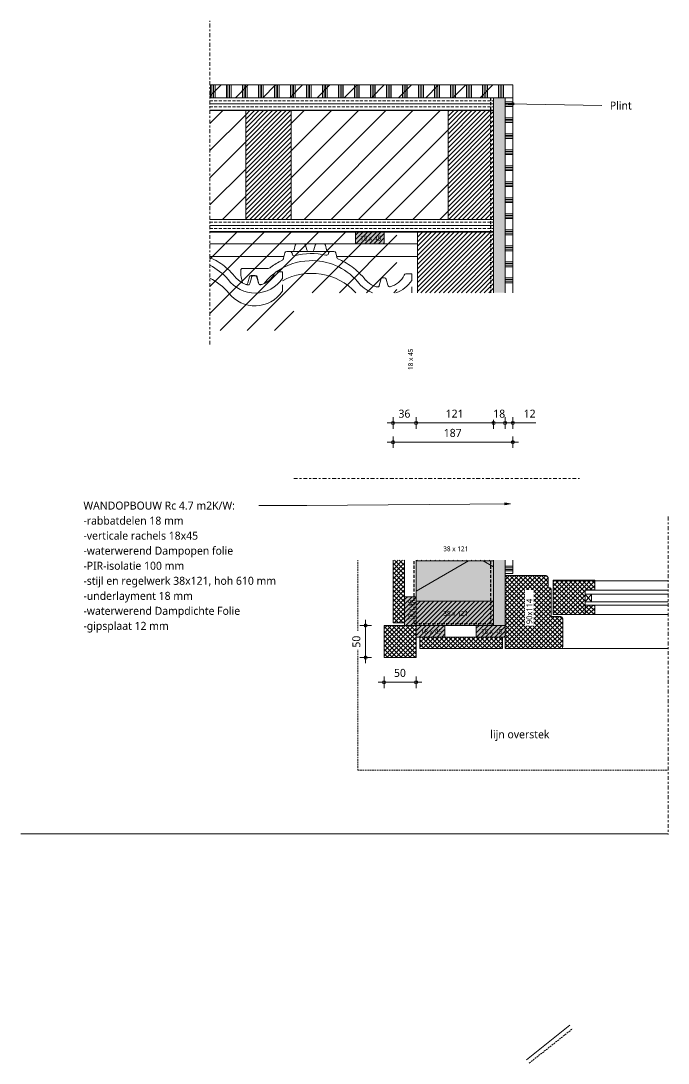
# Model space of a CAD drawing. Header units: millimetres. Extents: x 1813 to 34621, y -2347 to 13791.
# Drawn here: x 2889 to 3900, y 7742 to 9369 of the extents above; entities that cross this region are included whole.
import ezdxf

# ---------------------------------------------------------------- set-up
doc = ezdxf.new("R2010")
doc.units = ezdxf.units.MM
for name, pattern in [('Hidden', [7.14375, 4.7625, -2.38125]), ('MV_center', [15, 6, -3, 3, -3]), ('MV_hidden', [3.75, 2.5, -1.25])]:
    doc.linetypes.add(name, pattern=pattern)
for name, color, linetype, lineweight in [('A-ANNO-DIMS', 211, 'Continuous', 13), ('A-ANNO-DIMS-5', 211, 'Continuous', 13), ('A-ANNO-NOTE', 131, 'Continuous', 18), ('A-DETL', 90, 'Continuous', 13), ('A-DETL-GENF', 92, 'Continuous', 18), ('A-DETL-HDLN', 90, 'Hidden', 25), ('A-DETL-MEDM', 33, 'Continuous', 18), ('A-DETL-THIN', 151, 'Continuous', 18), ('G-ANNO-TEXT', 231, 'Continuous', 13)]:
    doc.layers.add(name, color=color, linetype=linetype, lineweight=lineweight)
doc.styles.add('Segoe UI', font='segoeui.ttf', dxfattribs={"height": 7.5})
doc.styles.add('Segoe UI_3', font='segoeui.ttf', dxfattribs={"height": 12.5})
doc.styles.add('Segoe UI_4', font='segoeui.ttf', dxfattribs={"height": 9})
doc.styles.add('Segoe UI_B', font='segoeui.ttf', dxfattribs={"height": 12.5})
doc.dimstyles.new('2_5_mm', dxfattribs={"dimscale": 304.8, "dimtxt": 13.092049, "dimasz": 0.016404, "dimexe": 0.029528, "dimexo": 0.0625, "dimgap": 0.014764, "dimtad": 1, "dimdec": 0, "dimzin": 0, "dimdsep": 46, "dimtxsty": 'Segoe UI_3', "dimblk1": 'DOTBLANK', "dimblk2": 'DOTBLANK', "dimsah": 1, "dimcen": 0.09, "dimdle": 0.029528, "dimazin": 0, "dimtfac": 1, "dimtdec": 4, "dimtix": 1, "dimtmove": 1, "dimatfit": 3, "dimfxl": 0.029528, "dimfxlon": 1, "dimtvp": 1, "dimtfill": 1, "dimtolj": 1, "dimtzin": 0, "dimarcsym": 2})
doc.dimstyles.new('2_5_mm_1', dxfattribs={"dimscale": 304.8, "dimtxt": 13.092049, "dimasz": 0.016404, "dimexe": 0.029528, "dimexo": 0.0625, "dimgap": 0.014764, "dimtad": 1, "dimdec": 0, "dimzin": 0, "dimdsep": 46, "dimtxsty": 'Segoe UI_3', "dimblk1": 'DOTBLANK', "dimblk2": 'DOTBLANK', "dimsah": 1, "dimcen": 0.09, "dimdle": 0.029528, "dimazin": 0, "dimtfac": 1, "dimtdec": 4, "dimtix": 1, "dimtmove": 0, "dimatfit": 3, "dimfxl": 0.029528, "dimfxlon": 1, "dimtvp": 1, "dimtfill": 1, "dimtolj": 1, "dimtzin": 0, "dimarcsym": 2})
pattern_1 = [(0, (0, 0), (0, 9.476), []), (0, (0, 4.738), (0, 9.476), [4.738, -2.369])]
pattern_2 = [(45, (0, 0), (-3.535534, 3.535534), []), (135, (0, 0), (-3.535534, -3.535534), [])]
pattern_3 = [(45, (0, 0), (-3.535534, 3.535534), [])]

# ---------------------------------------------------------------- blocks, each defined once
blk = doc.blocks.new('47 Terca dakpan Narvik OVH - Type 1-5036929-Details Verbouwingen')
at = {"layer": 'A-DETL-GENF'}
for p, q in [((78.7, 0), (68.3, 0)), ((109.8, 0), (99.3, 0)), ((60.7, -12), (86.3, -12)), ((65.4, -2.3), (63.6, -9.7)), ((83.4, -9.7), (81.6, -2.3)), ((91.7, -12), (117.4, -12)), ((96.4, -2.3), (94.6, -9.7)), ((114.5, -9.7), (112.7, -2.3))]:
    blk.add_line(p, q, dxfattribs=at)
at = {"layer": 'A-DETL-GENF', "lineweight": 13}
for p, q in [((68.3, 0), (78.7, 0)), ((99.3, 0), (109.8, 0)), ((120.5, -12), (57.5, -12)), ((63.6, -9.7), (65.4, -2.3)), ((81.6, -2.3), (83.4, -9.7)), ((86.3, -12), (91.7, -12)), ((94.6, -9.7), (96.4, -2.3)), ((112.7, -2.3), (114.5, -9.7)), ((247.5, -76.5), (247.5, -67.3))]:
    blk.add_line(p, q, dxfattribs=at)
at = {"layer": 'A-DETL-GENF'}
for centre, start, end in [((68.3, -3), 90, 166.4279), ((78.7, -3), 13.5712, 90), ((99.3, -3), 90, 166.4288), ((109.8, -3), 13.5721, 90), ((60.7, -9), 270, 346.4279), ((86.3, -9), 193.5712, 270), ((91.7, -9), 270, 346.4288), ((117.4, -9), 193.5721, 270)]:
    blk.add_arc(centre, 3, start, end, dxfattribs=at)
at = {"layer": 'A-DETL-GENF', "lineweight": 13}
for centre, radius, start, end in [((68.3, -3), 3, 90, 166.4279), ((78.7, -3), 3, 13.5712, 90), ((99.3, -3), 3, 90, 166.4288), ((109.8, -3), 3, 13.5721, 90), ((60.7, -9), 3, 270, 346.4279), ((86.3, -9), 3, 193.5712, 270), ((91.7, -9), 3, 270, 346.4288), ((117.4, -9), 3, 193.5721, 270), ((90.7, -141.7), 95.5, 43.1434, 118.3393)]:
    blk.add_arc(centre, radius, start, end, dxfattribs=at)
at = {"layer": 'A-DETL-MEDM'}
for p, q in [((47.3, -22.7), (49.3, -14.3)), ((52.3, -12), (57.5, -12)), ((60.5, -14.3), (61, -16.5)), ((117.3, -15.5), (117.6, -14.3)), ((120.5, -12), (125.8, -12)), ((128.7, -14.3), (130.2, -20.7)), ((-19.6, -47.1), (-19.6, -41.5)), ((-16.6, -38.5), (21.5, -38.5)), ((238.4, -47.1), (247.5, -47.1)), ((247.5, -47.1), (247.5, -57.3)), ((-16.8, -60.9), (-19, -51.8)), ((-11.4, -63.5), (-11.2, -63.5)), ((-6, -51.8), (-8.3, -61.2)), ((3.1, -49.5), (-3.1, -49.5)), ((8.3, -61.2), (6, -51.8)), ((12.8, -63.5), (11.2, -63.5)), ((18.9, -59.4), (16.8, -62)), ((196.8, -65.1), (199, -56.1)), ((202, -53.1), (204.8, -53.1)), ((207.7, -55.4), (210.1, -64.8))]:
    blk.add_line(p, q, dxfattribs=at)
for centre, radius, start, end in [((52.3, -15), 3, 89.9998, 166.4287), ((57.5, -15), 3, 13.5517, 90.0012), ((91, -121.3), 106, 77.7321, 104.4308), ((114.3, -14.8), 3.01, 254.449, 346.3604), ((120.5, -15), 3, 90, 166.4269), ((125.8, -15), 3, 13.571, 90), ((85.9, -112.7), 96, 115.4287, 127.484), ((91.1, -121.6), 95.3, 92.3214, 125.3498), ((42.5, -21.5), 5, 296.2685, 346.4287), ((63.8, -15.8), 2.92, 193.5517, 285.2422), ((91.1, -121.4), 95.1, 41.2722, 92.3214), ((135.1, -19.5), 5, 193.571, 246.1696), ((77.7, -156.3), 143.3, 63.0122, 67.3013), ((80.1, -136), 124.4, 47.0446, 59.7229), ((-16.6, -41.5), 3, 90, 180), ((0.4, -47.1), 20, 180, 193.5714), ((93.2, -123.4), 98, 129.7255, 139.2738), ((21.5, -28.5), 10, 270, 306.6875), ((91.1, -121.6), 95.3, 127.2528, 129.4451), ((61.6, -148.7), 146.3, 38.8903, 45.1407), ((205.2, -34.5), 33.6, 284.4213, 334.8228), ((238.4, -50.1), 3, 90, 155.3057), ((-11.2, -60.5), 3, 270, 346.4288), ((-3.1, -52.5), 3, 90, 166.4288), ((3.1, -52.5), 3, 13.572, 90), ((11.2, -60.5), 3, 193.572, 270), ((204.6, -28.1), 51.9, 216.0862, 249.4001), ((206.6, -26), 43.8, 224.7266, 245.1158), ((193.9, -64.4), 3, 256.4287, 346.4284), ((202, -56.1), 3, 90, 179.9998), ((204.8, -56.1), 3, 13.5711, 90), ((213, -64.2), 2.96, 191.9774, 281.9761), ((204.6, -28.1), 51.9, 290.5486, 325.7206), ((199.6, -38.6), 29.4, 247.2333, 257.3546)]:
    blk.add_arc(centre, radius, start, end, dxfattribs=at)
blk = doc.blocks.new('47 Terca dakpan Narvik OVH - Type 1-V1-Details Verbouwingen')
at = {"layer": 'A-DETL-GENF', "lineweight": 13}
blk.add_line((247.5, -77.3), (247.5, -67.3), dxfattribs=at)
for centre, radius, start, end in [((90.7, -141.7), 95.5, 40.1939, 62.8446), ((204.6, -48.1), 51.9, 218.0255, 325.7206)]:
    blk.add_arc(centre, radius, start, end, dxfattribs=at)
at = {"layer": 'A-DETL-MEDM'}
for p, q in [((238.4, -47.1), (247.5, -47.1)), ((247.5, -47.1), (247.5, -57.3)), ((196.8, -65.1), (199, -56.1)), ((202, -53.1), (204.8, -53.1)), ((207.7, -55.4), (210.1, -64.8))]:
    blk.add_line(p, q, dxfattribs=at)
for centre, radius, start, end in [((77.7, -156.3), 143.3, 63.0122, 66.777), ((80.1, -136), 124.4, 47.0446, 59.7229), ((91.1, -121.4), 95.1, 41.2722, 63.0162), ((61.6, -148.7), 146.3, 38.8903, 45.1407), ((205.2, -34.5), 33.6, 284.4213, 334.8228), ((238.4, -50.1), 3, 90, 155.3057), ((204.6, -28.1), 51.9, 216.0862, 325.7206), ((206.6, -26), 43.8, 224.7266, 245.1158), ((193.9, -64.4), 3, 256.4287, 346.4284), ((202, -56.1), 3, 90, 179.9998), ((204.8, -56.1), 3, 13.5711, 90), ((213, -64.2), 2.96, 191.9774, 281.9761), ((199.6, -38.6), 29.4, 247.2333, 257.3546)]:
    blk.add_arc(centre, radius, start, end, dxfattribs=at)
blk = doc.blocks.new('42 isolatie - Type 1-3786196-Details Verbouwingen')
at = {"layer": 'A-DETL-GENF'}
blk.add_hatch(color=256, dxfattribs=at).paths.add_polyline_path([(0.3, 0.8), (63.3, 0.8), (63.3, 121.8), (0.3, 121.8), (0.3, 72.3)])
at = {"layer": 'A-DETL-GENF', "lineweight": 13}
h = blk.add_hatch(dxfattribs=at)
h.set_pattern_fill('FP_14', color=256, style=0, pattern_type=2)
h.set_pattern_definition([(60, (12.83, 244.8), (-107.39, 62), []), (120, (12.83, 244.8), (-107.39, -62), [])])
h.paths.add_polyline_path([(0.3, 0.8), (63.3, 0.8), (63.3, 121.8), (0.3, 121.8), (0.3, 72.3)])
at = {"layer": 'A-DETL-GENF'}
for p, q in [((7.3, 121.8), (0.3, 121.8)), ((0.3, 121.8), (0.3, 0.8)), ((7.3, 121.8), (0.3, 121.8)), ((63.3, 121.8), (7.3, 121.8)), ((63.3, 121.8), (7.3, 121.8)), ((63.3, 0.8), (63.3, 121.8)), ((0.3, 0.8), (63.3, 0.8)), ((0.3, 0.8), (63.3, 0.8))]:
    blk.add_line(p, q, dxfattribs=at)
blk = doc.blocks.new('NLRS_00_DI_maskeer - Type 1-4234720-Details Verbouwingen')
at = {"layer": 'A-DETL-GENF', "linetype": 'MV_center'}
blk.add_line((405.3, 0), (-100, 0), dxfattribs=at)
blk = doc.blocks.new('31 dubbel_glas - Type 1-3439596-Details Verbouwingen')
at = {"layer": 'A-DETL-GENF', "lineweight": 13}
for p, q in [((0, 23), (129.5, 23)), ((0, 0), (0, 23)), ((0, 17), (129.5, 17)), ((0, 5), (10, 17)), ((0, 17), (10, 5)), ((10, 17), (10, 5)), ((129.5, 5), (0, 5)), ((129.5, 0), (0, 0))]:
    blk.add_line(p, q, dxfattribs=at)
blk = doc.blocks.new('00 hout_rechthoekig_sls - Vuren Gewolmaniseerd 18x45-V17-Details Verbouwingen')
at = {"layer": 'A-DETL-GENF', "lineweight": 13}
blk.add_hatch(color=256, dxfattribs=at).paths.add_polyline_path([(0, -18), (45, -18), (45, 0), (0, 0)])
at = {"layer": 'A-DETL-MEDM', "lineweight": 13}
h = blk.add_hatch(dxfattribs=at)
h.set_pattern_fill('FP_45', color=256, style=0, pattern_type=2)
h.set_pattern_definition([(45, (-3411.553, -9038.849), (-3.535534, 3.535534), [])])
h.paths.add_polyline_path([(0, -18), (45, -18), (45, 0), (0, 0)])
at = {"layer": 'A-DETL-MEDM'}
for p, q in [((0, 0), (45, 0)), ((0, -18), (0, 0)), ((45, 0), (45, -18)), ((45, 0), (45, -18)), ((45, 0), (45, -18)), ((45, -18), (0, -18)), ((45, -18), (0, -18))]:
    blk.add_line(p, q, dxfattribs=at)
blk = doc.blocks.new('00 hout_rechthoekig_sls - SLS 38x121-3138879-Details Verbouwingen')
at = {"layer": 'A-DETL-GENF', "lineweight": 13}
blk.add_hatch(color=256, dxfattribs=at).paths.add_polyline_path([(0, -38), (121, -38), (121, -37), (0, -37)])
at = {"layer": 'A-DETL-MEDM', "lineweight": 13}
h = blk.add_hatch(dxfattribs=at)
h.set_pattern_fill('FP_46', color=256, style=0, pattern_type=2)
h.set_pattern_definition([(45, (-3506.195, -8563.849), (-3.535534, 3.535534), [])])
h.paths.add_polyline_path([(0, -38), (121, -38), (121, -37), (0, -37)])
at = {"layer": 'A-DETL-MEDM'}
for p, q in [((0, -38), (0, -37)), ((121, -38), (0, -38)), ((121, -38), (0, -38)), ((121, -37), (121, -38)), ((121, -37), (121, -38)), ((121, -37), (121, -38))]:
    blk.add_line(p, q, dxfattribs=at)
blk = doc.blocks.new('00 hout_rechthoekig_sls - SLS 38x121-V18-Details Verbouwingen')
at = {"layer": 'A-DETL-GENF', "lineweight": 13}
blk.add_hatch(color=256, dxfattribs=at).paths.add_polyline_path([(0, -38), (121, -38), (121, 0), (0, 0)])
at = {"layer": 'A-DETL-MEDM', "lineweight": 13}
h = blk.add_hatch(dxfattribs=at)
h.set_pattern_fill('FP_47', color=256, style=0, pattern_type=2)
h.set_pattern_definition([(45, (-3506.195, -8462.849), (-3.535534, 3.535534), [])])
h.paths.add_polyline_path([(0, -38), (121, -38), (121, 0), (0, 0)])
at = {"layer": 'A-DETL-MEDM'}
for p, q in [((0, 0), (121, 0)), ((0, -38), (0, 0)), ((121, 0), (121, -38)), ((121, 0), (121, -38)), ((121, 0), (121, -38)), ((45, -38), (0, -38)), ((45, -38), (0, -38)), ((94, -38), (45, -38)), ((94, -38), (45, -38)), ((121, -38), (94, -38)), ((121, -38), (94, -38))]:
    blk.add_line(p, q, dxfattribs=at)
blk = doc.blocks.new('00 hout_rechthoekig_sls - Vuren Gewolmaniseerd 18x45-V19-Details Verbouwingen')
at = {"layer": 'A-DETL-GENF', "lineweight": 13}
blk.add_hatch(color=256, dxfattribs=at).paths.add_polyline_path([(0, -18), (45, -18), (45, 0), (0, 0)])
at = {"layer": 'A-DETL-MEDM', "lineweight": 13}
h = blk.add_hatch(dxfattribs=at)
h.set_pattern_fill('FP_48', color=256, style=0, pattern_type=2)
h.set_pattern_definition([(315, (-8424.849, 3488.195), (3.535534, 3.535534), [])])
h.paths.add_polyline_path([(0, -18), (45, -18), (45, 0), (0, 0)])
at = {"layer": 'A-DETL-MEDM'}
for p, q in [((0, 0), (45, 0)), ((0, -18), (0, 0)), ((45, 0), (45, -18)), ((45, 0), (45, -18)), ((45, 0), (45, -18)), ((45, -18), (0, -18)), ((45, -18), (0, -18))]:
    blk.add_line(p, q, dxfattribs=at)
blk = doc.blocks.new('00 hout_rechthoekig_sls - Vuren Gewolmaniseerd 18x45-V20-Details Verbouwingen')
at = {"layer": 'A-DETL-GENF', "lineweight": 13}
blk.add_hatch(color=256, dxfattribs=at).paths.add_polyline_path([(0, -18), (45, -18), (45, 0), (0, 0), (0, -7.9)])
at = {"layer": 'A-DETL-MEDM', "lineweight": 13}
h = blk.add_hatch(dxfattribs=at)
h.set_pattern_fill('FP_49', color=256, style=0, pattern_type=2)
h.set_pattern_definition([(45, (-3506.195, -8424.849), (-3.535534, 3.535534), [])])
h.paths.add_polyline_path([(0, -18), (45, -18), (45, 0), (0, 0), (0, -7.9)])
at = {"layer": 'A-DETL-MEDM'}
for p, q in [((0, 0), (45, 0)), ((0, -18), (0, 0)), ((45, 0), (45, -18)), ((45, 0), (45, -18)), ((45, 0), (45, -18)), ((45, -18), (0, -18)), ((45, -18), (0, -18))]:
    blk.add_line(p, q, dxfattribs=at)
blk = doc.blocks.new('00 hout_rechthoekig_sls - Vuren Gewolmaniseerd 18x45-V21-Details Verbouwingen')
at = {"layer": 'A-DETL-GENF', "lineweight": 13}
blk.add_hatch(color=256, dxfattribs=at).paths.add_polyline_path([(0, -18), (45, -18), (45, 0), (0, 0), (0, -7.9)])
at = {"layer": 'A-DETL-MEDM', "lineweight": 13}
h = blk.add_hatch(dxfattribs=at)
h.set_pattern_fill('FP_50', color=256, style=0, pattern_type=2)
h.set_pattern_definition([(45, (-3600.195, -8424.849), (-3.535534, 3.535534), [])])
h.paths.add_polyline_path([(0, -18), (45, -18), (45, 0), (0, 0), (0, -7.9)])
at = {"layer": 'A-DETL-MEDM'}
for p, q in [((0, 0), (45, 0)), ((0, -18), (0, 0)), ((45, 0), (45, -18)), ((45, 0), (45, -18)), ((45, 0), (45, -18)), ((45, -18), (0, -18)), ((45, -18), (0, -18))]:
    blk.add_line(p, q, dxfattribs=at)
blk = doc.blocks.new('NLRS_00_DI_maskeer - Type 1-4234723-Details Verbouwingen')
at = {"layer": 'A-DETL-GENF', "linetype": 'MV_center'}
blk.add_line((-100, 0), (396, 0), dxfattribs=at)
blk = doc.blocks.new('NLRS_00_DI_maskeer - Type 1-4234721-Details Verbouwingen')
at = {"layer": 'A-DETL-GENF', "linetype": 'MV_center'}
blk.add_line((-100, 0), (346, 0), dxfattribs=at)
blk = doc.blocks.new('DIMBLOCK6-Details Verbouwingen')
at = {"layer": 'A-ANNO-DIMS-5'}
for p, q in [((3461.2, 8741), (3506.2, 8741)), ((3470.2, 8741), (3470.2, 8750)), ((3470.2, 8741), (3470.2, 8732)), ((3506.2, 8741), (3506.2, 8750)), ((3506.2, 8741), (3506.2, 8732))]:
    blk.add_line(p, q, dxfattribs=at)
for centre in [(3470.2, 8741), (3506.2, 8741)]:
    blk.add_circle(centre, 2.5, dxfattribs=at)
at = {"layer": 'A-ANNO-DIMS-5', "color": 0, "insert": (3478.7, 8761.8), "char_height": 12.5, "width": 22.852, "attachment_point": 1, "line_spacing_factor": 1.142579, "style": 'Segoe UI_3', "bg_fill": 3, "box_fill_scale": 1.25, "bg_fill_color": 9, "bg_fill_true_color": 13158600, "bg_fill_transparency": 0}
blk.add_mtext('36', dxfattribs=at)
blk = doc.blocks.new('_DotBlank')
at = {"color": 0, "linetype": 'ByBlock', "lineweight": -2}
blk.add_line((-0.5, 0), (-1, 0), dxfattribs=at)
blk.add_circle((0, 0), 0.5, dxfattribs=at)
blk = doc.blocks.new('DIMBLOCK7-Details Verbouwingen')
at = {"layer": 'A-ANNO-DIMS-5'}
for p, q in [((3506.2, 8741), (3506.2, 8750)), ((3506.2, 8741), (3627.2, 8741)), ((3506.2, 8741), (3506.2, 8732)), ((3627.2, 8741), (3627.2, 8750)), ((3627.2, 8741), (3627.2, 8732))]:
    blk.add_line(p, q, dxfattribs=at)
for centre in [(3506.2, 8741), (3627.2, 8741)]:
    blk.add_circle(centre, 2.5, dxfattribs=at)
at = {"layer": 'A-ANNO-DIMS-5', "color": 0, "insert": (3552.4, 8761.8), "char_height": 12.5, "width": 34.277, "attachment_point": 1, "line_spacing_factor": 1.142579, "style": 'Segoe UI_3', "bg_fill": 3, "box_fill_scale": 1.25, "bg_fill_color": 9, "bg_fill_true_color": 13158600, "bg_fill_transparency": 0}
blk.add_mtext('121', dxfattribs=at)
blk = doc.blocks.new('DIMBLOCK8-Details Verbouwingen')
at = {"layer": 'A-ANNO-DIMS-5'}
for p, q in [((3627.2, 8741), (3627.2, 8750)), ((3627.2, 8741), (3645.2, 8741)), ((3627.2, 8741), (3627.2, 8732)), ((3645.2, 8741), (3645.2, 8750)), ((3645.2, 8741), (3645.2, 8732))]:
    blk.add_line(p, q, dxfattribs=at)
for centre in [(3627.2, 8741), (3645.2, 8741)]:
    blk.add_circle(centre, 2.5, dxfattribs=at)
at = {"layer": 'A-ANNO-DIMS-5', "color": 0, "insert": (3626.7, 8761.8), "char_height": 12.5, "width": 22.852, "attachment_point": 1, "line_spacing_factor": 1.142579, "style": 'Segoe UI_3', "bg_fill": 3, "box_fill_scale": 1.25, "bg_fill_color": 9, "bg_fill_true_color": 13158600, "bg_fill_transparency": 0}
blk.add_mtext('18', dxfattribs=at)
blk = doc.blocks.new('DIMBLOCK9-Details Verbouwingen')
at = {"layer": 'A-ANNO-DIMS-5'}
for p, q in [((3645.2, 8741), (3645.2, 8750)), ((3645.2, 8741), (3666.2, 8741)), ((3645.2, 8741), (3645.2, 8732)), ((3664.2, 8741), (3651.2, 8741)), ((3657.2, 8741), (3657.2, 8750)), ((3657.2, 8741), (3657.2, 8732)), ((3693.3, 8741), (3664.2, 8741))]:
    blk.add_line(p, q, dxfattribs=at)
for centre in [(3645.2, 8741), (3657.2, 8741)]:
    blk.add_circle(centre, 2.5, dxfattribs=at)
at = {"layer": 'A-ANNO-DIMS-5', "color": 0, "insert": (3674.2, 8761.8), "char_height": 12.5, "width": 22.852, "attachment_point": 1, "line_spacing_factor": 1.142579, "style": 'Segoe UI_3', "bg_fill": 3, "box_fill_scale": 1.25, "bg_fill_color": 9, "bg_fill_true_color": 13158600, "bg_fill_transparency": 0}
blk.add_mtext('12', dxfattribs=at)
blk = doc.blocks.new('DIMBLOCK10-Details Verbouwingen')
at = {"layer": 'A-ANNO-DIMS-5'}
for p, q in [((3447.2, 8336.2), (3515.2, 8336.2)), ((3456.2, 8336.2), (3456.2, 8345.2)), ((3456.2, 8336.2), (3456.2, 8327.2)), ((3506.2, 8336.2), (3506.2, 8345.2)), ((3506.2, 8336.2), (3506.2, 8327.2))]:
    blk.add_line(p, q, dxfattribs=at)
for centre in [(3456.2, 8336.2), (3506.2, 8336.2)]:
    blk.add_circle(centre, 2.5, dxfattribs=at)
at = {"layer": 'A-ANNO-DIMS-5', "color": 0, "insert": (3471.7, 8357.1), "char_height": 12.5, "width": 22.852, "attachment_point": 1, "line_spacing_factor": 1.142579, "style": 'Segoe UI_3', "bg_fill": 3, "box_fill_scale": 1.25, "bg_fill_color": 9, "bg_fill_true_color": 13158600, "bg_fill_transparency": 0}
blk.add_mtext('50', dxfattribs=at)
blk = doc.blocks.new('DIMBLOCK11-Details Verbouwingen')
at = {"layer": 'A-ANNO-DIMS-5'}
for p, q in [((3427.4, 8365.8), (3427.4, 8433.8)), ((3427.4, 8424.8), (3418.4, 8424.8)), ((3427.4, 8424.8), (3436.4, 8424.8)), ((3427.4, 8374.8), (3418.4, 8374.8)), ((3427.4, 8374.8), (3436.4, 8374.8))]:
    blk.add_line(p, q, dxfattribs=at)
for centre in [(3427.4, 8424.8), (3427.4, 8374.8)]:
    blk.add_circle(centre, 2.5, dxfattribs=at)
at = {"layer": 'A-ANNO-DIMS-5', "color": 0, "insert": (3406.6, 8390.3), "char_height": 12.5, "width": 22.852, "attachment_point": 1, "rotation": 90, "line_spacing_factor": 1.142579, "style": 'Segoe UI_3', "bg_fill": 3, "box_fill_scale": 1.25, "bg_fill_color": 9, "bg_fill_true_color": 13158600, "bg_fill_transparency": 0}
blk.add_mtext('50', dxfattribs=at)
blk = doc.blocks.new('DIMBLOCK12-Details Verbouwingen')
at = {"layer": 'A-ANNO-DIMS-5'}
for p, q in [((3461.2, 8711), (3666.2, 8711)), ((3470.2, 8711), (3470.2, 8720)), ((3470.2, 8711), (3470.2, 8702)), ((3657.2, 8711), (3657.2, 8720)), ((3657.2, 8711), (3657.2, 8702))]:
    blk.add_line(p, q, dxfattribs=at)
for centre in [(3470.2, 8711), (3657.2, 8711)]:
    blk.add_circle(centre, 2.5, dxfattribs=at)
at = {"layer": 'A-ANNO-DIMS-5', "color": 0, "insert": (3549.4, 8731.8), "char_height": 12.5, "width": 34.277, "attachment_point": 1, "line_spacing_factor": 1.142579, "style": 'Segoe UI_3', "bg_fill": 3, "box_fill_scale": 1.25, "bg_fill_color": 9, "bg_fill_true_color": 13158600, "bg_fill_transparency": 0}
blk.add_mtext('187', dxfattribs=at)

msp = doc.modelspace()

# ---------------------------------------------------------------- hatches: boundary and pattern name
at = {"layer": 'A-DETL-GENF', "lineweight": 13}
h = msp.add_hatch(dxfattribs=at)
h.set_pattern_fill('FP_13', color=10, style=0, pattern_type=2)
h.set_pattern_definition([(90, (10, 0), (-25, 1e-15), []), (90, (12.5, 0), (-25, 1e-15), []), (90, (15, 0), (-25, 1e-15), []), (90, (17.5, 0), (-25, 1e-15), [])])
h.paths.add_polyline_path([(3627.2, 9248.8), (3657.3, 9248.8), (3657.3, 9268.8), (3184.2, 9268.8), (3184.2, 9248.8), (3555.7, 9248.8)])
at = {"layer": 'A-DETL-GENF'}
h = msp.add_hatch(dxfattribs=at)
h.set_pattern_fill('FP_15', color=9, style=0, pattern_type=2)
h.set_pattern_definition([(45, (0, 0), (-21.2132, 21.2132), [])])
h.paths.add_polyline_path([(3315.2, 8885.4), (3315.2, 8944.3), (3476.2, 8944.3), (3476.2, 9038.8), (3456.6, 9038.8), (3456.6, 9020.8), (3411.6, 9020.8), (3411.6, 9038.8), (3184.2, 9038.8), (3184.2, 8885.4), (3273.7, 8885.4)])
h.paths.add_polyline_path([(3311.2, 9058.8), (3556.2, 9058.8), (3556.2, 9228.8), (3311.2, 9228.8), (3311.2, 9060.2)])
h.paths.add_polyline_path([(3184.2, 9058.8), (3240.2, 9058.8), (3240.2, 9228.8), (3184.2, 9228.8), (3184.2, 9060.2)])
h.paths.add_polyline_path([(3210.9, 9248.8), (3631.2, 9248.8), (3631.2, 9268.8), (3184.2, 9268.8), (3184.2, 9248.8)])
at = {"layer": 'A-DETL-GENF', "lineweight": 13}
h = msp.add_hatch(dxfattribs=at)
h.set_pattern_fill('FP_11', color=253, style=0, pattern_type=2)
h.set_pattern_definition(pattern_1)
h.paths.add_polyline_path([(3555.7, 9228.8), (3627.2, 9228.8), (3627.2, 9248.8), (3184.2, 9248.8), (3184.2, 9228.8), (3311.2, 9228.8)])
h = msp.add_hatch(dxfattribs=at)
h.set_pattern_fill('FP_11', color=250, style=0, pattern_type=2)
h.set_pattern_definition(pattern_1)
h.paths.add_polyline_path([(3645.2, 8424.8), (3645.2, 8526.9), (3627.2, 8526.9), (3627.2, 8424.8)])
h.paths.add_polyline_path([(3627.2, 8944.3), (3645.2, 8944.3), (3645.2, 9248.8), (3627.2, 9248.8), (3627.2, 8988.7)])
h = msp.add_hatch(dxfattribs=at)
h.set_pattern_fill('FP_9', color=254, style=0, pattern_type=2)
h.set_pattern_definition([(0, (0, 10), (0, 25), []), (0, (0, 12.5), (0, 25), []), (0, (0, 15), (0, 25), []), (0, (0, 17.5), (0, 25), [])])
h.paths.add_polyline_path([(3657.2, 8505.8), (3657.2, 8526.9), (3645.2, 8526.9), (3645.2, 8505.8)])
h.paths.add_polyline_path([(3645.2, 8944.3), (3657.2, 8944.3), (3657.2, 9248.8), (3645.2, 9248.8), (3645.2, 8988.7)])
h = msp.add_hatch(dxfattribs=at)
h.set_pattern_fill('FP_12', color=253, style=0, pattern_type=2)
h.set_pattern_definition(pattern_3)
h.paths.add_polyline_path([(3311.2, 9058.8), (3311.2, 9228.8), (3240.2, 9228.8), (3240.2, 9058.8), (3273.7, 9058.8)])
h = msp.add_hatch(dxfattribs=at)
h.set_pattern_fill('FP_12', color=253, style=0, pattern_type=2)
h.set_pattern_definition(pattern_3)
h.paths.add_polyline_path([(3627.2, 9058.8), (3627.2, 9228.8), (3556.2, 9228.8), (3556.2, 9058.8)])
h = msp.add_hatch(dxfattribs=at)
h.set_pattern_fill('FP_11', color=253, style=0, pattern_type=2)
h.set_pattern_definition(pattern_1)
h.paths.add_polyline_path([(3556.2, 9038.8), (3627.2, 9038.8), (3627.2, 9058.8), (3184.2, 9058.8), (3184.2, 9038.8), (3555.7, 9038.8)])
h = msp.add_hatch(dxfattribs=at)
h.set_pattern_fill('FP_12', color=250, style=0, pattern_type=2)
h.set_pattern_definition(pattern_3)
h.paths.add_polyline_path([(3508.5, 8944.3), (3627.2, 8944.3), (3627.2, 9038.8), (3508.5, 9038.8), (3508.5, 8988.7)])
h = msp.add_hatch(dxfattribs=at)
h.set_pattern_fill('FP_10', color=250, style=0, pattern_type=2)
h.set_pattern_definition(pattern_2)
h.paths.add_polyline_path([(3488.2, 8428.8), (3488.2, 8526.9), (3470.2, 8526.9), (3470.2, 8428.8)])
h = msp.add_hatch(dxfattribs=at)
h.set_pattern_fill('FP_10', color=250, style=0, pattern_type=2)
h.set_pattern_definition(pattern_2)
h.paths.add_polyline_path([(3732.2, 8388.8), (3733, 8389), (3733.7, 8389.3), (3734.3, 8389.7), (3734.8, 8390.3), (3735.1, 8391.1), (3735.2, 8391.8), (3735.2, 8435.8), (3735.1, 8436.6), (3734.8, 8437.3), (3734.3, 8438), (3733.7, 8438.4), (3733, 8438.7), (3732.2, 8438.8), (3717.2, 8438.8), (3717.2, 8480.8), (3717.1, 8481.6), (3716.8, 8482.3), (3716.3, 8483), (3715.7, 8483.4), (3715, 8483.7), (3714.2, 8483.8), (3712.2, 8483.8), (3712.2, 8499.8), (3712.1, 8500.6), (3711.8, 8501.3), (3711.3, 8502), (3710.7, 8502.4), (3710, 8502.7), (3709.2, 8502.8), (3645.2, 8502.8), (3645.2, 8388.8)])
h = msp.add_hatch(dxfattribs=at)
h.set_pattern_fill('FP_10', color=250, style=0, pattern_type=2)
h.set_pattern_definition(pattern_2)
h.paths.add_polyline_path([(3770.2, 8441.8), (3770.2, 8480.5), (3785.2, 8480.5), (3785.2, 8495.5), (3720.2, 8495.5), (3720.2, 8441.8)])
h = msp.add_hatch(dxfattribs=at)
h.set_pattern_fill('FP_10', color=250, style=0, pattern_type=2)
h.set_pattern_definition(pattern_2)
h.paths.add_polyline_path([(3785.2, 8441.8), (3785.2, 8456.8), (3770.2, 8456.8), (3770.2, 8441.8)])
h = msp.add_hatch(dxfattribs=at)
h.set_pattern_fill('FP_10', color=250, style=0, pattern_type=2)
h.set_pattern_definition(pattern_2)
h.paths.add_polyline_path([(3456.2, 8374.8), (3506.2, 8374.8), (3506.2, 8424.8), (3456.2, 8424.8), (3456.2, 8406.8)])
h = msp.add_hatch(dxfattribs=at)
h.set_pattern_fill('FP_10', color=250, style=0, pattern_type=2)
h.set_pattern_definition(pattern_2)
h.paths.add_polyline_path([(3641.2, 8388.8), (3641.2, 8406.8), (3512.1, 8406.8), (3512.1, 8388.8), (3600.2, 8388.8)])
at = {"layer": 'G-ANNO-TEXT'}
for points in [[(3649.8, 9239.3), (3658.8, 9237.6), (3658.8, 9240.8)], [(3653.6, 8614.7), (3644.6, 8616.2), (3644.6, 8613.1)]]:
    msp.add_hatch(color=7, dxfattribs=at).paths.add_polyline_path(points)

# ---------------------------------------------------------------- linework, layer by layer
at = {"layer": 'A-DETL'}
for p, q in [((3657.3, 9268.8), (3184.2, 9268.8)), ((3657.3, 9248.8), (3657.3, 9268.8)), ((3184.2, 9248.8), (3627.2, 9248.8)), ((3645.2, 9248.8), (3627.2, 9248.8)), ((3627.2, 9248.8), (3627.2, 8944.3)), ((3657.2, 9248.8), (3645.2, 9248.8)), ((3645.2, 9248.8), (3645.2, 8944.3)), ((3657.2, 9248.8), (3657.3, 9248.8)), ((3657.2, 8944.3), (3657.2, 9248.8)), ((3184.2, 9228.8), (3240.2, 9228.8)), ((3311.2, 9228.8), (3627.2, 9228.8)), ((3240.2, 9058.8), (3184.2, 9058.8)), ((3556.2, 9058.8), (3311.2, 9058.8)), ((3184.2, 9038.8), (3411.6, 9038.8)), ((3456.6, 9038.8), (3508.5, 9038.8)), ((3470.2, 8526.9), (3470.2, 8428.8)), ((3488.2, 8469.8), (3488.2, 8526.9)), ((3645.2, 8526.9), (3645.2, 8505.8)), ((3657.2, 8505.8), (3657.2, 8526.9)), ((3645.2, 8502.8), (3645.2, 8505.8)), ((3645.2, 8505.8), (3657.2, 8505.8)), ((3785.2, 8441.8), (3899.8, 8441.8)), ((3470.2, 8428.8), (3488.2, 8428.8)), ((3627.2, 8424.8), (3645.2, 8424.8)), ((3512.1, 8406.8), (3512.1, 8388.8)), ((3600.2, 8406.8), (3551.2, 8406.8)), ((3641.2, 8388.8), (3641.2, 8406.8)), ((3512.1, 8388.8), (3641.2, 8388.8))]:
    msp.add_line(p, q, dxfattribs=at)
at = {"layer": 'A-DETL', "linetype": 'MV_hidden', "lineweight": 18}
for p, q in [((3415.2, 8198.8), (3415.2, 8526.9)), ((3415.2, 8198.8), (3899.8, 8198.8)), ((3682.9, 7741.6), (3750.6, 7795.4))]:
    msp.add_line(p, q, dxfattribs=at)
at = {"layer": 'A-DETL', "lineweight": 18}
for p, q in [((3709.2, 8502.8), (3645.2, 8502.8)), ((3645.2, 8502.8), (3645.2, 8424.8)), ((3712.2, 8483.8), (3712.2, 8499.8)), ((3719.7, 8494.8), (3899.8, 8494.8)), ((3785.2, 8495.5), (3720.2, 8495.5)), ((3720.2, 8495.5), (3720.2, 8468.7)), ((3785.2, 8480.5), (3785.2, 8495.5)), ((3714.2, 8483.8), (3712.2, 8483.8)), ((3717.2, 8438.8), (3717.2, 8480.8)), ((3770.2, 8462), (3770.2, 8480.5)), ((3770.2, 8480.5), (3785.2, 8480.5)), ((3720.2, 8468.7), (3720.2, 8458.7)), ((3770.2, 8456.8), (3770.2, 8462)), ((3720.2, 8458.7), (3720.2, 8441.8)), ((3785.2, 8456.8), (3770.2, 8456.8)), ((3770.2, 8456.8), (3770.2, 8441.8)), ((3785.2, 8441.8), (3785.2, 8456.8)), ((3732.2, 8438.8), (3717.2, 8438.8)), ((3720.2, 8441.8), (3770.2, 8441.8)), ((3735.2, 8391.8), (3735.2, 8435.8)), ((3770.2, 8441.8), (3785.2, 8441.8)), ((3645.2, 8406.8), (3645.2, 8388.8)), ((3645.2, 8388.8), (3732.2, 8388.8)), ((3732.2, 8388.8), (3899.8, 8388.8)), ((2889.1, 8099.5), (3899.8, 8099.5)), ((3678.6, 7747), (3746.2, 7800.9))]:
    msp.add_line(p, q, dxfattribs=at)
for centre, start, end in [((3709.2, 8499.8), 0, 90), ((3714.2, 8480.8), 0, 90), ((3732.2, 8435.8), 0, 90), ((3732.2, 8391.8), 270, 360)]:
    msp.add_arc(centre, 3, start, end, dxfattribs=at)
at = {"layer": 'A-DETL-HDLN'}
for p, q in [((3622.7, 8944.3), (3622.7, 9247.8)), ((3503.2, 8427.8), (3503.2, 8526.9)), ((3622.7, 8427.8), (3622.7, 8526.9)), ((3503.2, 8427.8), (3627.2, 8427.8))]:
    msp.add_line(p, q, dxfattribs=at)
at = {"layer": 'A-DETL-THIN'}
for p, q in [((3311.2, 9228.8), (3240.2, 9228.8)), ((3240.2, 9228.8), (3240.2, 9058.8)), ((3311.2, 9058.8), (3311.2, 9228.8)), ((3556.2, 9228.8), (3556.2, 9058.8)), ((3240.2, 9058.8), (3311.2, 9058.8)), ((3556.2, 9058.8), (3627.2, 9058.8)), ((3627.2, 9038.8), (3508.5, 9038.8)), ((3508.5, 9038.8), (3508.5, 8944.3)), ((3320.3, 9020.8), (3184.2, 9020.8)), ((3351.3, 9020.8), (3330.7, 9020.8)), ((3411.6, 9020.8), (3361.8, 9020.8)), ((3508.5, 9020.8), (3456.6, 9020.8)), ((3184.2, 9000.8), (3300, 9000.8)), ((3382.1, 9000.8), (3508.5, 9000.8)), ((3488.2, 8424.8), (3456.2, 8424.8)), ((3456.2, 8424.8), (3456.2, 8374.8)), ((3506.2, 8417), (3506.2, 8424.8)), ((3506.2, 8374.8), (3506.2, 8406.8)), ((3456.2, 8374.8), (3506.2, 8374.8))]:
    msp.add_line(p, q, dxfattribs=at)
at = {"layer": 'G-ANNO-TEXT', "color": 250}
for p, q in [((3658.8, 9240.8), (3649.8, 9239.3)), ((3649.8, 9239.3), (3658.8, 9237.6)), ((3649.8, 9239.3), (3796.2, 9236.7)), ((3658.8, 9237.6), (3658.8, 9240.8)), ((3335.6, 8612.1), (3260.9, 8612.1)), ((3653.6, 8614.7), (3335.6, 8612.1)), ((3653.6, 8614.7), (3644.6, 8616.2)), ((3644.6, 8616.2), (3644.6, 8613.1)), ((3644.6, 8613.1), (3653.6, 8614.7))]:
    msp.add_line(p, q, dxfattribs=at)

# ---------------------------------------------------------------- block references
at = {"layer": 'A-DETL-GENF', "linetype": 'MV_center'}
for name, p, rotation in [('NLRS_00_DI_maskeer - Type 1-4234720-Details Verbouwingen', (3184.2, 9268.8), 269.9999999999995), ('NLRS_00_DI_maskeer - Type 1-4234723-Details Verbouwingen', (3899.8, 8494.8), 269.9999999999999)]:
    msp.add_blockref(name, p, dxfattribs=dict(at, rotation=rotation))
at = {"layer": 'A-DETL-GENF', "lineweight": 13}
for name, p in [('47 Terca dakpan Narvik OVH - Type 1-5036929-Details Verbouwingen', (3252, 9020.8)), ('47 Terca dakpan Narvik OVH - Type 1-V1-Details Verbouwingen', (3050, 9023.9)), ('31 dubbel_glas - Type 1-3439596-Details Verbouwingen', (3770.2, 8456.8))]:
    msp.add_blockref(name, p, dxfattribs=at)
at = {"layer": 'A-DETL-GENF', "linetype": 'MV_center'}
msp.add_blockref('NLRS_00_DI_maskeer - Type 1-4234721-Details Verbouwingen', (3415.2, 8654.6), dxfattribs=at)
at = {"layer": 'A-DETL-GENF', "rotation": 89.99999999999947}
msp.add_blockref('42 isolatie - Type 1-3786196-Details Verbouwingen', (3628, 8462.6), dxfattribs=at)
at = {"layer": 'A-DETL-MEDM', "lineweight": 13}
for name, p in [('00 hout_rechthoekig_sls - Vuren Gewolmaniseerd 18x45-V17-Details Verbouwingen', (3411.6, 9038.8)), ('00 hout_rechthoekig_sls - SLS 38x121-3138879-Details Verbouwingen', (3506.2, 8563.8)), ('00 hout_rechthoekig_sls - SLS 38x121-V18-Details Verbouwingen', (3506.2, 8462.8)), ('00 hout_rechthoekig_sls - Vuren Gewolmaniseerd 18x45-V20-Details Verbouwingen', (3506.2, 8424.8)), ('00 hout_rechthoekig_sls - Vuren Gewolmaniseerd 18x45-V21-Details Verbouwingen', (3600.2, 8424.8))]:
    msp.add_blockref(name, p, dxfattribs=at)
at = {"layer": 'A-DETL-MEDM', "lineweight": 13, "rotation": 90.0000000000011}
msp.add_blockref('00 hout_rechthoekig_sls - Vuren Gewolmaniseerd 18x45-V19-Details Verbouwingen', (3488.2, 8424.8), dxfattribs=at)

# ---------------------------------------------------------------- texts
at = {"layer": 'A-ANNO-NOTE', "lineweight": 13, "char_height": 7.5, "attachment_point": 1, "style": 'Segoe UI'}
for s, insert, width in [('18 x 45', (3418.8, 9033.3), 40.485), ('38 x 121', (3548.6, 8548.3), 47.3), ('38 x 121', (3548.6, 8447.3), 47.3), ('18 x 45', (3513.4, 8419.3), 40.485), ('18 x 45', (3607.4, 8419.3), 40.485)]:
    msp.add_mtext(s, dxfattribs=dict(at, insert=insert, width=width))
at = {"layer": 'A-ANNO-NOTE', "lineweight": 13, "char_height": 7.5, "width": 40.485, "attachment_point": 1, "rotation": 90, "style": 'Segoe UI'}
for insert in [(3493.8, 8823.8), (3493.8, 8432.1)]:
    msp.add_mtext('18 x 45', dxfattribs=dict(at, insert=insert))
at = {"layer": 'G-ANNO-TEXT', "color": 7, "char_height": 12.5, "attachment_point": 1}
for s, insert, width, style in [('Plint ', (3808.7, 9242.9), 47.7, 'Segoe UI_3'), ('WANDOPBOUW Rc 4.7 m2K/W:', (2986.8, 8618.3), 317.067, 'Segoe UI_B'), ('-rabbatdelen 18 mm', (2986.8, 8594.8), 193.608, 'Segoe UI_3'), ('-verticale rachels 18x45', (2986.8, 8571.4), 219.262, 'Segoe UI_3'), ('-waterwerend Dampopen folie', (2986.8, 8547.9), 287.004, 'Segoe UI_3'), ('-PIR-isolatie 100 mm ', (2986.8, 8524.4), 203.228, 'Segoe UI_3'), ('-stijl en regelwerk 38x121, hoh 610 mm', (2986.8, 8500.9), 371.181, 'Segoe UI_3'), ('-underlayment 18 mm', (2986.8, 8477.4), 210.844, 'Segoe UI_3'), ('-waterwerend Dampdichte Folie', (2986.8, 8454), 300.232, 'Segoe UI_3'), ('-gipsplaat 12 mm ', (2986.8, 8430.5), 171.962, 'Segoe UI_3')]:
    msp.add_mtext(s, dxfattribs=dict(at, insert=insert, width=width, style=style))
at = {"layer": 'G-ANNO-TEXT', "color": 39, "insert": (3622, 8261.2), "char_height": 12.5, "width": 112.236, "attachment_point": 1, "style": 'Segoe UI_3'}
msp.add_mtext('lijn overstek', dxfattribs=at)

# ---------------------------------------------------------------- dimensions: what is measured, and where the dimension line sits
at = {"layer": 'A-ANNO-DIMS'}
for base, p1, p2, override, picture, middle in [((3506.2, 8741), (3470.2, 8750), (3506.2, 8750), {"dimpost": '<>', "dimfxl": 36}, 'DIMBLOCK6-Details Verbouwingen', (3488.2, 8752)), ((3506.2, 8336.2), (3456.2, 8345.2), (3506.2, 8345.2), {"dimpost": '<>', "dimfxl": 50}, 'DIMBLOCK10-Details Verbouwingen', (3481.2, 8347.2))]:
    dim = msp.add_linear_dim(base=base, p1=p1, p2=p2, dimstyle='2_5_mm_1', override=override, dxfattribs=at)
    dim.commit()
    dim.dimension.update_dxf_attribs({"geometry": picture, "text_midpoint": middle})

# ---------------------------------------------------------------- next in the draw order: texts
at = {"layer": 'G-ANNO-TEXT', "color": 7, "insert": (3678.5, 8426.9), "char_height": 9, "width": 51.308, "attachment_point": 1, "rotation": 90, "style": 'Segoe UI_4', "bg_fill": 3, "box_fill_scale": 1.25, "bg_fill_color": 9, "bg_fill_true_color": 13158600, "bg_fill_transparency": 0}
msp.add_mtext('90x114', dxfattribs=at)

# ---------------------------------------------------------------- next in the draw order: dimensions: what is measured, and where the dimension line sits
at = {"layer": 'A-ANNO-DIMS'}
dim = msp.add_linear_dim(base=(3627.2, 8741), p1=(3506.2, 8750), p2=(3627.2, 8750), dimstyle='2_5_mm_1', override={"dimpost": '<>', "dimfxl": 121}, dxfattribs=at)
dim.commit()
dim.dimension.update_dxf_attribs({"geometry": 'DIMBLOCK7-Details Verbouwingen', "text_midpoint": (3566.7, 8751.9)})
dim = msp.add_linear_dim(base=(3427.4, 8424.8), p1=(3436.4, 8374.8), p2=(3436.4, 8424.8), angle=90, dimstyle='2_5_mm_1', override={"dimpost": '<>', "dimfxl": 50}, dxfattribs=at)
dim.commit()
dim.dimension.update_dxf_attribs({"geometry": 'DIMBLOCK11-Details Verbouwingen', "text_midpoint": (3416.4, 8399.8)})

# ---------------------------------------------------------------- next in the draw order: dimensions: what is measured, and where the dimension line sits
dim = msp.add_linear_dim(base=(3645.2, 8741), p1=(3627.2, 8750), p2=(3645.2, 8750), dimstyle='2_5_mm_1', override={"dimpost": '<>', "dimfxl": 18}, dxfattribs=at)
dim.commit()
dim.dimension.update_dxf_attribs({"geometry": 'DIMBLOCK8-Details Verbouwingen', "text_midpoint": (3636.2, 8752)})

# ---------------------------------------------------------------- next in the draw order: dimensions: what is measured, and where the dimension line sits
dim = msp.add_linear_dim(base=(3657.2, 8741), p1=(3645.2, 8750), p2=(3657.2, 8750), dimstyle='2_5_mm', override={"dimpost": '<>', "dimfxl": 12}, dxfattribs=at)
dim.commit()
dim.dimension.update_dxf_attribs({"geometry": 'DIMBLOCK9-Details Verbouwingen', "text_midpoint": (3685.6, 8753.5), "dimtype": 160})

# ---------------------------------------------------------------- next in the draw order: dimensions: what is measured, and where the dimension line sits
dim = msp.add_linear_dim(base=(3657.2, 8711), p1=(3470.2, 8720), p2=(3657.2, 8720), dimstyle='2_5_mm_1', override={"dimpost": '<>', "dimfxl": 187}, dxfattribs=at)
dim.commit()
dim.dimension.update_dxf_attribs({"geometry": 'DIMBLOCK12-Details Verbouwingen', "text_midpoint": (3563.7, 8722)})

doc.saveas('drawing.dxf')
